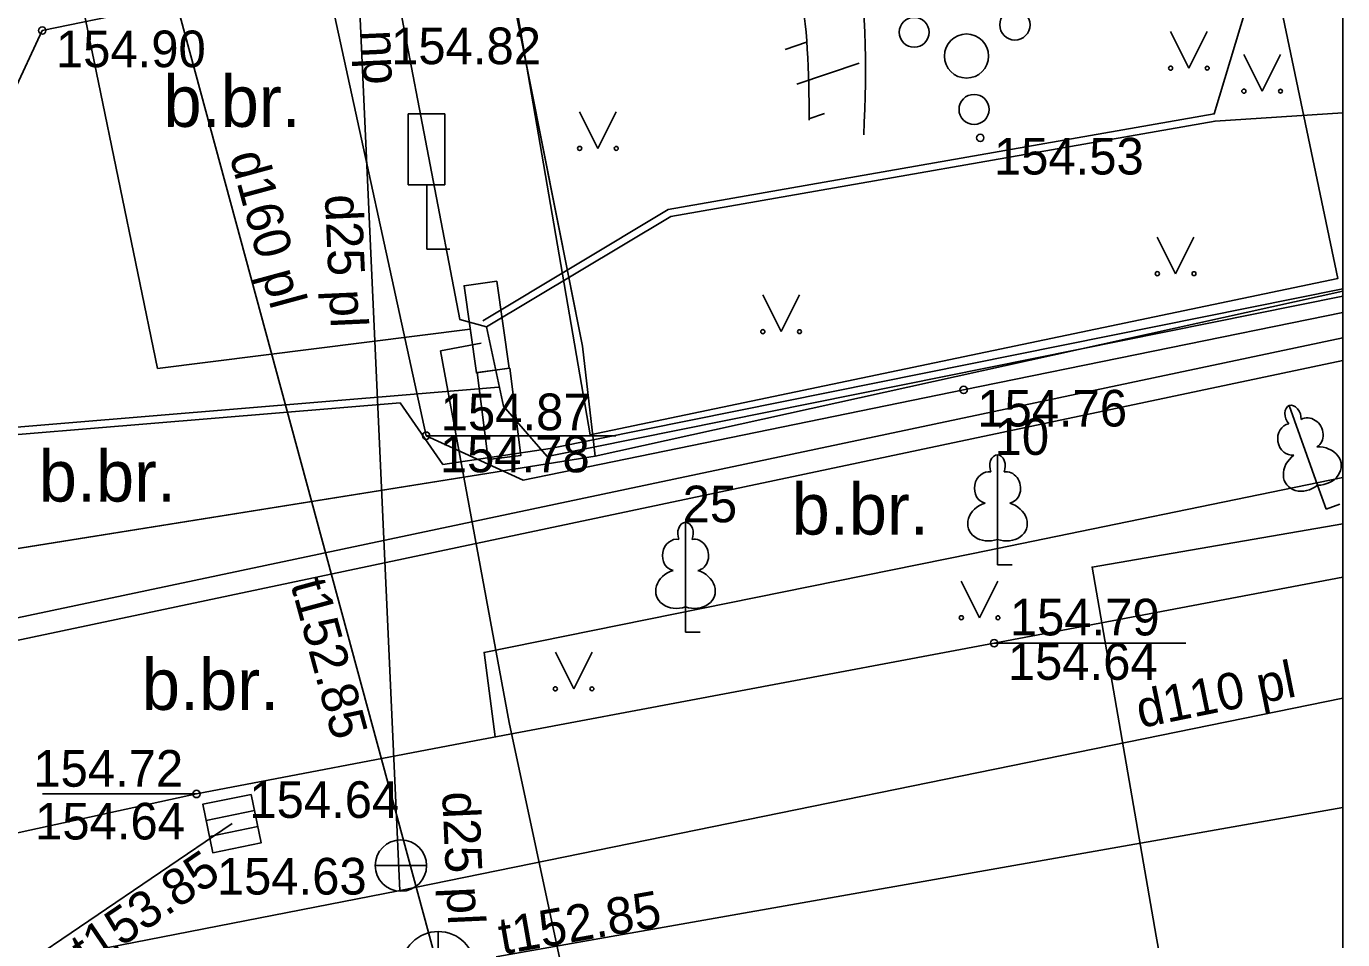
# Model space of a CAD drawing. Extents: x 635495 to 635693, y 303338 to 303478.
# Drawn here: x 635594.45 to 635612.41, y 303392.5 to 303404.96 of the extents above; entities that cross this region are included whole.
import ezdxf

# ---------------------------------------------------------------- set-up
doc = ezdxf.new("R2010")
doc.units = 0
for name, color, linetype in [('APGS_VADP_ZSPR_####_#', 7, 'Continuous'), ('CELI_CAPM_####_####_#', 7, 'Continuous'), ('CELI_CMAL_####_####_#', 7, 'Continuous'), ('CELI_CSEG_####_TKST_#', 7, 'Continuous'), ('CELI_ELEM_####_####_#', 7, 'Continuous'), ('CELI_SEGL_####_####_#', 7, 'Continuous'), ('ELEK_ELEM_####_####_#', 7, 'Continuous'), ('ELEK_VADP_ZSPR_####_#', 7, 'Continuous'), ('LKAN_ELEM_####_####_#', 7, 'Continuous'), ('LKAN_ELEM_PAST_TKST_#', 7, 'Continuous'), ('LKAN_VADP_PAST_####_#', 7, 'Continuous'), ('LKAN_VADP_PAST_TKST_#', 7, 'Continuous'), ('NORB_ZOGS_ZSTP_####_#', 7, 'Continuous'), ('RAMI_PLAN_####_TKST_#', 7, 'Continuous'), ('RELJ_AATZ_####_TKST_#', 7, 'Continuous'), ('RELJ_ELEM_####_####_#', 7, 'Continuous'), ('RELJ_NOGA_####_####_#', 7, 'Continuous'), ('RELJ_NOGL_####_####_#', 7, 'Continuous'), ('ROBZ_PROJ_####_####_#', 7, 'Continuous'), ('ROBZ_UZMR_####_####_#', 7, 'Continuous'), ('SAKT_VADP_KABE_####_#', 7, 'Continuous'), ('SILT_VADP_UDEN_####_#', 7, 'Continuous'), ('SKAN_ELEM_####_####_#', 7, 'Continuous'), ('SKAN_VADP_PAST_####_#', 7, 'Continuous'), ('SKAN_VADP_PAST_TKST_#', 7, 'Continuous'), ('TERT_DIAM_####_TKST_#', 7, 'Continuous'), ('TERT_ELEM_####_####_#', 7, 'Continuous'), ('UDTK_ELEM_####_####_#', 7, 'Continuous'), ('UDTK_ELEM_####_TKST_#', 7, 'Continuous'), ('UDTK_VADP_UDEN_####_#', 7, 'Continuous'), ('UDTK_VADP_UDEN_TKST_#', 7, 'Continuous')]:
    doc.layers.add(name, color=color, linetype=linetype)

msp = doc.modelspace()

# ---------------------------------------------------------------- linework, layer by layer
at = {"layer": 'APGS_VADP_ZSPR_####_#'}
for points in [[(635600.135, 303398.98), (635601.597, 303399.197), (635612.412, 303401.378)], [(635600.135, 303398.98), (635599.55, 303399.821), (635590.22, 303399.047), (635590.058, 303399.016)]]:
    msp.add_lwpolyline(points, dxfattribs=at)
at = {"layer": 'CELI_CAPM_####_####_#'}
for points in [[(635599.907, 303399.373), (635599.907, 303399.373), (635598.526, 303405.696)], [(635612.412, 303397.442), (635607.657, 303396.542), (635600.59, 303395.215)], [(635600.59, 303395.215), (635596.773, 303394.485), (635590.761, 303393.176)]]:
    msp.add_lwpolyline(points, dxfattribs=at)
at = {"layer": 'CELI_CMAL_####_####_#'}
for points in [[(635594.668, 303404.9), (635594.26, 303404.027), (635594.009, 303403.504), (635593.69, 303402.998), (635593.214, 303402.478), (635592.684, 303402.135), (635592.135, 303401.879), (635584.907, 303400.498), (635583.288, 303400.176), (635582.538, 303400.284), (635581.668, 303400.596), (635581.188, 303400.911), (635580.793, 303401.336), (635580.433, 303402.032)], [(635599.907, 303399.373), (635601.23, 303398.768), (635607.24, 303399.998), (635612.412, 303401.054)], [(635600.849, 303395.263), (635600.696, 303396.415), (635607.369, 303397.765), (635612.412, 303398.803)]]:
    msp.add_lwpolyline(points, dxfattribs=at)
at = {"layer": 'CELI_ELEM_####_####_#'}
for p, q in [((635600.161, 303403.765), (635599.661, 303403.765)), ((635599.661, 303402.796), (635599.661, 303403.765)), ((635600.161, 303402.796), (635600.161, 303403.765)), ((635600.161, 303402.796), (635599.661, 303402.796)), ((635599.915, 303402.796), (635599.915, 303401.918)), ((635599.915, 303401.918), (635600.23, 303401.918))]:
    msp.add_line(p, q, dxfattribs=at)
at = {"layer": 'CELI_SEGL_####_####_#'}
msp.add_lwpolyline([(635594.668, 303404.9), (635598.526, 303405.696)], dxfattribs=at)
at = {"layer": 'ELEK_ELEM_####_####_#'}
for points in [[(635600.87, 303401.481), (635601.038, 303400.293), (635600.592, 303400.23), (635600.424, 303401.418)], [(635601.049, 303400.292), (635601.197, 303399.101), (635600.75, 303399.046), (635600.602, 303400.236)]]:
    msp.add_lwpolyline(points, close=True, dxfattribs=at)
at = {"layer": 'ELEK_VADP_ZSPR_####_#'}
for points in [[(635600.679, 303400.941), (635603.207, 303402.458), (635610.66, 303403.763), (635611.387, 303406.18)], [(635595.168, 303405.494), (635596.24, 303400.29)], [(635599.555, 303405.18), (635600.365, 303400.959), (635600.731, 303400.856)], [(635600.731, 303400.856), (635603.243, 303402.363), (635610.672, 303403.664), (635612.412, 303403.776)], [(635600.962, 303399.777), (635601.559, 303399.087), (635612.412, 303401.276)], [(635600.508, 303400.824), (635596.24, 303400.29)], [(635600.731, 303400.856), (635600.962, 303399.777)], [(635600.655, 303400.636), (635600.104, 303400.53), (635601.038, 303395.458), (635602.933, 303386.626), (635603.521, 303382.787), (635603.616, 303378.033)], [(635600.891, 303400.033), (635590.206, 303399.146), (635557.779, 303393.036), (635538.259, 303389.314), (635530.483, 303391.076), (635522.435, 303383.035), (635521.075, 303381.676), (635516.991, 303385.231), (635514.289, 303383.008)]]:
    msp.add_lwpolyline(points, dxfattribs=at)
at = {"layer": 'LKAN_ELEM_####_####_#'}
for p, q in [((635597.565, 303394.26), (635596.904, 303394.124)), ((635597.61, 303394.04), (635596.949, 303393.903))]:
    msp.add_line(p, q, dxfattribs=at)
msp.add_lwpolyline([(635597.519, 303394.48), (635597.656, 303393.819), (635596.995, 303393.683), (635596.858, 303394.344)], close=True, dxfattribs=at)
at = {"layer": 'LKAN_VADP_PAST_####_#'}
msp.add_line((635580.38, 303382.631), (635597.257, 303394.082), dxfattribs=at)
at = {"layer": 'NORB_ZOGS_ZSTP_####_#'}
msp.add_lwpolyline([(635611.54, 303405.364), (635612.344, 303401.516), (635602.143, 303399.385), (635600.616, 303408.262)], dxfattribs=at)
at = {"layer": 'RAMI_PLAN_####_TKST_#'}
msp.add_line((635612.412, 303374.096), (635612.412, 303460.059), dxfattribs=at)
at = {"layer": 'RELJ_AATZ_####_TKST_#'}
for p, q in [((635599.907, 303399.373), (635602.494, 303399.373)), ((635607.657, 303396.542), (635610.274, 303396.542)), ((635596.773, 303394.485), (635594.67, 303394.485))]:
    msp.add_line(p, q, dxfattribs=at)
at = {"layer": 'RELJ_ELEM_####_####_#'}
for centre in [(635594.668, 303404.9), (635607.467, 303403.436), (635607.24, 303399.998), (635599.907, 303399.373), (635607.657, 303396.542), (635596.773, 303394.485)]:
    msp.add_circle(centre, 0.05, dxfattribs=at)
at = {"layer": 'RELJ_NOGA_####_####_#'}
for p, q in [((635604.806, 303404.643), (635605.098, 303404.742)), ((635604.966, 303404.169), (635605.814, 303404.457)), ((635605.127, 303403.696), (635605.343, 303403.769))]:
    msp.add_line(p, q, dxfattribs=at)
msp.add_spline([(635593.737, 303434.636), (635593.697, 303433.432), (635593.735, 303433.198), (635594.214, 303430.953), (635594.694, 303428.71), (635595.187, 303426.471), (635595.705, 303424.238), (635598.175, 303413.999), (635599.87, 303406.782), (635599.925, 303406.436), (635599.982, 303406.269), (635600.033, 303406.189), (635600.065, 303406.15), (635600.103, 303406.112), (635600.355, 303406.035), (635600.616, 303406.08), (635601.027, 303406.134), (635601.438, 303406.206), (635602.26, 303406.378), (635603.083, 303406.546), (635603.905, 303406.658), (635604.14, 303406.608), (635605.134, 303403.676)], degree=3, dxfattribs=at)
at = {"layer": 'RELJ_NOGL_####_####_#'}
msp.add_spline([(635605.878, 303403.475), (635605.698, 303406.254), (635605.355, 303407.043), (635605.06, 303407.4), (635604.909, 303407.578), (635604.766, 303407.76), (635604.611, 303407.997), (635604.408, 303408.146), (635604.239, 303408.141), (635604.068, 303408.113), (635603.805, 303408.062), (635603.541, 303407.983), (635603.013, 303407.803), (635602.49, 303407.7), (635602.232, 303407.716), (635602.105, 303407.748), (635602.041, 303407.771), (635601.978, 303407.799), (635601.895, 303407.916), (635601.861, 303408.07), (635600.855, 303411.364), (635600.363, 303413.013), (635599.887, 303414.669), (635599.2, 303417.166), (635598.535, 303419.668), (635597.888, 303422.173), (635597.254, 303424.681), (635596.852, 303426.727), (635596.587, 303428.8), (635596.344, 303430.88), (635596.008, 303432.951), (635595.776, 303433.451), (635593.737, 303434.636)], degree=3, dxfattribs=at)
at = {"layer": 'ROBZ_PROJ_####_####_#'}
msp.add_lwpolyline([(635552.6, 303428.263), (635593.63, 303442.833), (635602.04, 303400.593), (635602.21, 303399.093), (635561.36, 303392.563)], close=True, dxfattribs=at)
msp.add_lwpolyline([(635552.6, 303428.263), (635593.63, 303442.833), (635602.04, 303400.593), (635602.21, 303399.093), (635561.36, 303392.563)], close=True, dxfattribs=at)
at = {"layer": 'ROBZ_UZMR_####_####_#'}
for p, q in [((635602.04, 303400.593), (635593.63, 303442.833)), ((635612.412, 303383.366), (635612.412, 303401.344)), ((635602.21, 303399.093), (635602.04, 303400.593)), ((635561.36, 303392.563), (635602.21, 303399.093))]:
    msp.add_line(p, q, dxfattribs=at)
for points in [[(635612.412, 303401.344), (635612.412, 303460.059), (635585.804, 303460.059)], [(635585.804, 303460.059), (635593.63, 303442.833), (635602.04, 303400.593), (635602.21, 303399.093), (635612.412, 303401.344)], [(635612.412, 303401.344), (635602.21, 303399.093), (635561.36, 303392.563), (635541.77, 303388.703), (635560.749, 303374.096)]]:
    msp.add_lwpolyline(points, dxfattribs=at)
at = {"layer": 'SAKT_VADP_KABE_####_#'}
msp.add_lwpolyline([(635612.412, 303398.17), (635608.992, 303397.581), (635609.865, 303392.544), (635611.16, 303385.424)], dxfattribs=at)
at = {"layer": 'SILT_VADP_UDEN_####_#'}
for points in [[(635590.767, 303404.89), (635593.183, 303396.646), (635612.412, 303400.707)], [(635590.434, 303404.823), (635592.979, 303396.296), (635612.412, 303400.4)]]:
    msp.add_lwpolyline(points, dxfattribs=at)
at = {"layer": 'SKAN_ELEM_####_####_#'}
msp.add_line((635600.071, 303391.609), (635600.071, 303392.609), dxfattribs=at)
msp.add_circle((635600.071, 303392.109), 0.5, dxfattribs=at)
at = {"layer": 'SKAN_VADP_PAST_####_#'}
for p, q in [((635600.071, 303392.109), (635596.452, 303405.454)), ((635612.412, 303394.299), (635600.007, 303392.114))]:
    msp.add_line(p, q, dxfattribs=at)
at = {"layer": 'TERT_ELEM_####_####_#'}
for p, q in [((635610.064, 303404.888), (635610.314, 303404.388)), ((635610.314, 303404.388), (635610.564, 303404.888)), ((635611.064, 303404.573), (635611.314, 303404.073)), ((635611.314, 303404.073), (635611.564, 303404.573)), ((635602, 303403.793), (635602.25, 303403.293)), ((635602.25, 303403.293), (635602.5, 303403.793)), ((635609.883, 303402.083), (635610.133, 303401.583)), ((635610.133, 303401.583), (635610.383, 303402.083)), ((635604.5, 303401.293), (635604.75, 303400.793)), ((635604.75, 303400.793), (635605, 303401.293)), ((635612.07, 303398.698), (635612.186, 303398.371)), ((635612.186, 303398.371), (635612.374, 303398.438)), ((635607.702, 303397.958), (635607.702, 303397.611)), ((635607.702, 303397.611), (635607.902, 303397.611)), ((635607.208, 303397.389), (635607.458, 303396.889)), ((635607.458, 303396.889), (635607.708, 303397.389)), ((635603.445, 303397.038), (635603.445, 303396.691)), ((635603.445, 303396.691), (635603.645, 303396.691)), ((635601.669, 303396.419), (635601.919, 303395.919)), ((635601.919, 303395.919), (635602.169, 303396.419))]:
    msp.add_line(p, q, dxfattribs=at)
for points in [[(635611.683, 303399.784), (635612.07, 303398.698)], [(635611.846, 303399.595), (635611.844, 303399.596)], [(635607.702, 303399.111), (635607.702, 303397.958)], [(635607.791, 303398.878), (635607.791, 303398.879)], [(635603.445, 303398.191), (635603.445, 303397.038)], [(635603.534, 303397.958), (635603.534, 303397.959)]]:
    msp.add_lwpolyline(points, dxfattribs=at)
for centre, radius in [((635606.565, 303404.876), 0.204), ((635607.94, 303404.977), 0.207), ((635607.279, 303404.552), 0.301), ((635610.064, 303404.387), 0.028), ((635610.564, 303404.387), 0.0263), ((635607.382, 303403.824), 0.205), ((635611.064, 303404.073), 0.028), ((635611.564, 303404.073), 0.0263), ((635602, 303403.292), 0.028), ((635602.5, 303403.292), 0.0263), ((635609.883, 303401.583), 0.028), ((635610.383, 303401.583), 0.0263), ((635604.5, 303400.792), 0.028), ((635605, 303400.792), 0.0263), ((635607.208, 303396.889), 0.028), ((635607.708, 303396.889), 0.0263), ((635601.668, 303395.919), 0.028), ((635602.168, 303395.919), 0.0263)]:
    msp.add_circle(centre, radius, dxfattribs=at)
for centre, major_axis, ratio, start_param, end_param in [((635611.734, 303399.643), (0.05, -0.141), 0.707107, 3.14537, 5.287485), ((635611.733, 303399.643), (0.05, -0.141), 0.707107, 0.995701, 3.137816), ((635611.712, 303399.322), (0.035, -0.213), 0.861323, 3.141593, 6.283185), ((635611.953, 303399.408), (0.108, -0.187), 0.861323, 0, 3.141593), ((635612.072, 303398.959), (-0.321, -0.013), 0.814445, 1.531171, 4.712389), ((635607.702, 303398.961), (0, -0.15), 0.707107, 3.14537, 5.287485), ((635607.702, 303398.961), (0, -0.15), 0.707107, 0.995701, 3.137816), ((635611.903, 303398.899), (0.257, 0.192), 0.814445, 1.570796, 4.752015), ((635607.574, 303398.666), (-0.039, -0.212), 0.861323, 3.141593, 6.283185), ((635607.83, 303398.666), (0.039, -0.212), 0.861323, 0, 3.141593), ((635607.612, 303398.204), (0.307, 0.095), 0.814445, 1.570796, 4.752015), ((635607.791, 303398.204), (-0.307, 0.095), 0.814445, 1.531171, 4.712389), ((635603.445, 303398.041), (0, -0.15), 0.707107, 3.14537, 5.287485), ((635603.445, 303398.041), (0, -0.15), 0.707107, 0.995701, 3.137816), ((635603.317, 303397.746), (-0.039, -0.212), 0.861323, 3.141593, 6.283185), ((635603.573, 303397.746), (0.039, -0.212), 0.861323, 0, 3.141593), ((635603.355, 303397.284), (0.307, 0.095), 0.814445, 1.570796, 4.752015), ((635603.534, 303397.284), (-0.307, 0.095), 0.814445, 1.531171, 4.712389)]:
    msp.add_ellipse(centre, major_axis=major_axis, ratio=ratio, start_param=start_param, end_param=end_param, dxfattribs=at)
at = {"layer": 'UDTK_ELEM_####_####_#'}
msp.add_line((635599.211, 303393.508), (635599.913, 303393.508), dxfattribs=at)
msp.add_circle((635599.562, 303393.508), 0.351, dxfattribs=at)
at = {"layer": 'UDTK_VADP_UDEN_####_#'}
msp.add_line((635598.965, 303405.959), (635599.546, 303393.169), dxfattribs=at)
msp.add_lwpolyline([(635599.53, 303393.165), (635552.273, 303383.941)], dxfattribs=at)
at = {"layer": 'UDTK_VADP_UDEN_TKST_#'}
msp.add_line((635599.53, 303393.165), (635612.412, 303395.792), dxfattribs=at)

# ---------------------------------------------------------------- texts
at = {"layer": 'CELI_CSEG_####_TKST_#'}
for p in [(635596.322, 303403.586), (635594.62, 303398.474), (635604.893, 303398.024), (635596.027, 303395.632)]:
    msp.add_text('b.br.', height=0.7, dxfattribs=at).set_placement(p)
at = {"layer": 'LKAN_ELEM_PAST_TKST_#'}
msp.add_text(' 154.64', height=0.5, dxfattribs=at).set_placement((635597.308, 303394.158))
at = {"layer": 'LKAN_VADP_PAST_TKST_#'}
msp.add_text('t153.85', height=0.5, rotation=34.1568, dxfattribs=at).set_placement((635595.284, 303392.081))
at = {"layer": 'RELJ_AATZ_####_TKST_#'}
for s, p in [(' 154.90', (635594.668, 303404.4)), (' 154.82', (635599.242, 303404.441)), (' 154.53', (635607.467, 303402.936)), (' 154.87', (635599.919, 303399.448)), (' 154.76', (635607.24, 303399.498)), (' 154.78', (635599.907, 303398.873)), (' 154.79', (635607.684, 303396.648)), (' 154.64', (635607.657, 303396.042)), (' 154.72', (635594.36, 303394.584)), (' 154.64', (635594.384, 303393.864))]:
    msp.add_text(s, height=0.5, dxfattribs=at).set_placement(p)
at = {"layer": 'SKAN_VADP_PAST_TKST_#'}
for s, rotation, p in [('d160 pl', 285.1746, (635597.221, 303403.191)), ('t152.85', 285.1746, (635598.053, 303397.35)), ('t152.85', 9.9896, (635600.944, 303392.293))]:
    msp.add_text(s, height=0.5, rotation=rotation, dxfattribs=at).set_placement(p)
at = {"layer": 'TERT_DIAM_####_TKST_#'}
for s, p in [(' 10', (635607.477, 303399.111)), (' 25', (635603.22, 303398.191))]:
    msp.add_text(s, height=0.5, dxfattribs=at).set_placement(p)
at = {"layer": 'UDTK_ELEM_####_TKST_#'}
msp.add_text(' 154.63', height=0.5, dxfattribs=at).set_placement((635596.864, 303393.113))
at = {"layer": 'UDTK_VADP_UDEN_TKST_#'}
for s, rotation, p in [('np', 272.6019, (635599.024, 303404.897)), ('d25 pl', 272.6019, (635598.523, 303402.656)), ('d110 pl', 11.5233, (635609.651, 303395.382)), ('d25 pl', 272.6019, (635600.124, 303394.51))]:
    msp.add_text(s, height=0.5, rotation=rotation, dxfattribs=at).set_placement(p)

doc.saveas('drawing.dxf')
